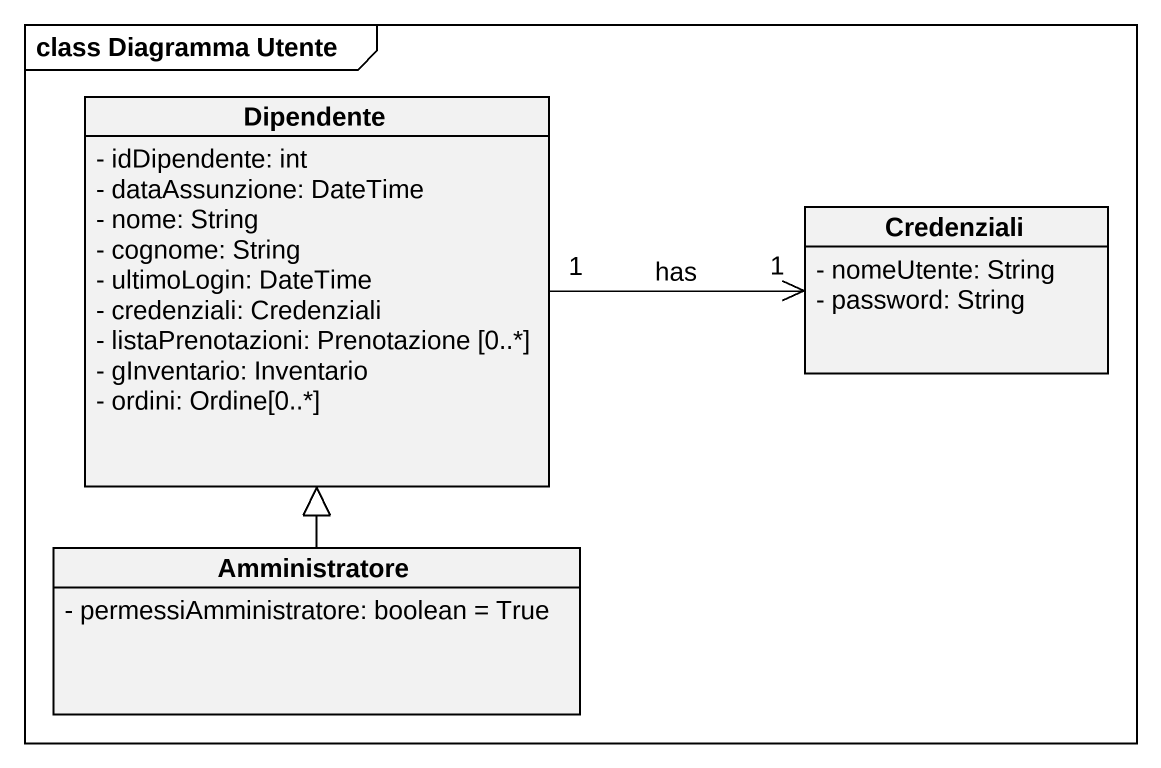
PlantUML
@startuml
mainframe class Diagramma Utente
hide circle
hide empty members
skinparam classAttributeIconSize 0
class Dipendente {
  - idDipendente: int
  - dataAssunzione: DateTime
  - nome: String
  - cognome: String
  - ultimoLogin: DateTime
  - credenziali: Credenziali
  - listaPrenotazioni: Prenotazione [0..*]
  - gInventario: Inventario
  - ordini: Ordine[0..*]
}
class Credenziali {
  - nomeUtente: String
  - password: String
}
class Amministratore {
  - permessiAmministratore: boolean = True
}
Dipendente "1" -right-> "1" Credenziali : has
Amministratore -up-|> Dipendente
@enduml
